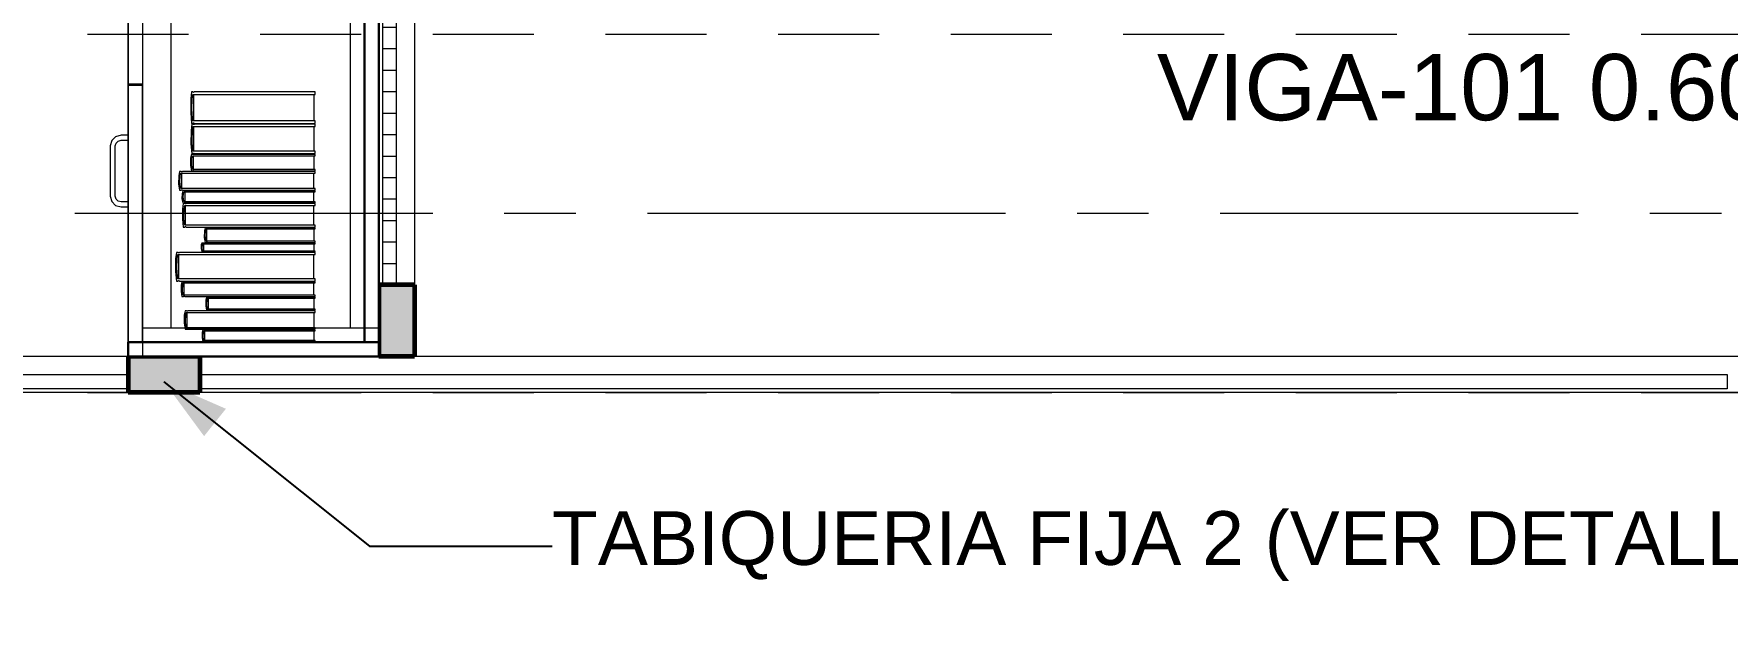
# Model space of a CAD drawing. Header units: inches. Extents: x -38 to 5698, y -33 to 92.
# Drawn here: x 139.888 to 142.254, y 29.379 to 30.201 of the extents above; entities that cross this region are included whole.
import ezdxf

# ---------------------------------------------------------------- set-up
doc = ezdxf.new("R2010")
doc.units = ezdxf.units.IN
doc.header["$MEASUREMENT"] = 0
doc.set_wipeout_variables(frame=1)
for name, pattern in [('Hidden Line', [0.195611, 0.141111, -0.0545]), ('Punto & Raya', [0.65, 0.5, -0.075, 0, -0.075]), ('Wipeout_Contour', [1, 0, -1])]:
    doc.linetypes.add(name, pattern=pattern)
for name, color, linetype in [('02 _ ARQ _ ALB _ Ejes Generales', 7, 'Continuous'), ('02 _ ARQ _ ZON _ Espacio.3D', 7, 'Continuous'), ('08 _ STR _ EXT _ 09 Vigas', 7, 'Continuous'), ('Acabado - Muros', 7, 'Continuous'), ('Interior - Mobiliario', 7, 'Continuous'), ('Notas - Etiquetas', 251, 'Continuous')]:
    doc.layers.add(name, color=color, linetype=linetype)
doc.styles.add('Estilo_Generado_4', font='swisse.ttf')
doc.dimstyles.new('Estilo_Generado__8', dxfattribs={"dimtxt": 0.18, "dimasz": 0.0912, "dimexe": 0.18, "dimexo": 0.0625, "dimgap": 0, "dimtad": 0, "dimtih": 1, "dimtoh": 1, "dimdec": 4, "dimzin": 0, "dimdsep": 46, "dimcen": 0.09, "dimadec": 0, "dimazin": 0, "dimtfac": 1, "dimtdec": 4, "dimtmove": 0, "dimatfit": 3, "dimldrblk": 'ARROWHEAD_5', "dimfxl": 1, "dimtolj": 1, "dimtzin": 0, "dimarcsym": 0})

# ---------------------------------------------------------------- blocks, each defined once
blk = doc.blocks.new('ARROWHEAD_5')
at = {"linetype": 'Continuous', "lineweight": 0}
blk.add_hatch(color=0, dxfattribs=at).paths.add_polyline_path([(-1, 0.2679), (0, 0), (-1, -0.2679)])
at = {"color": 0, "linetype": 'Continuous', "lineweight": 0}
blk.add_line((0, 0), (-1, 0), dxfattribs=at)

msp = doc.modelspace()

# ---------------------------------------------------------------- linework, layer by layer
at = {"layer": '02 _ ARQ _ ZON _ Espacio.3D', "color": 254, "linetype": 'Continuous', "lineweight": 0, "flags": 128}
for points in [[(130.07, 29.75), (135.97, 29.75), (135.97, 30.2), (136.57, 30.2), (136.57, 31), (137.07, 31), (137.07, 29.75), (140.37, 29.75), (140.3701, 39), (140.37, 39), (140.37, 39.9003), (137.07, 39.9003), (137.07, 39), (136.57, 39), (136.57, 39.4), (130.07, 39.4)], [(143.92, 27), (143.92, 29.7), (115.57, 29.7)]]:
    msp.add_lwpolyline(points, dxfattribs=at)
msp.add_lwpolyline([(140.42, 39.75), (140.42, 32.7833), (140.42, 32.7833), (140.42, 31.7003), (140.42, 29.75), (143.07, 29.75), (143.07, 29.85), (143.07, 30.2), (143.57, 30.2), (143.57, 30.7), (144.07, 30.7), (144.07, 29.85), (145.27, 29.85), (145.27, 35.0505), (143.9201, 35.0505), (143.9201, 35.2005), (143.92, 35.2005), (143.92, 39), (143.57, 39), (143.57, 39.4), (143.17, 39.4), (143.17, 39.75)], close=True, dxfattribs=at)
at = {"layer": 'Interior - Mobiliario', "color": 175, "linetype": 'Continuous', "lineweight": 13}
for p, q in [((140.04, 31.23), (140.04, 29.77)), ((140.35, 29.77), (140.35, 31.23)), ((140.04, 31.21), (140.04, 29.79)), ((140.08, 29.79), (140.08, 31.21)), ((140.33, 31.21), (140.33, 29.79)), ((140.02, 30.49), (140.02, 30.131)), ((140.04, 30.49), (140.04, 30.131)), ((140.02, 30.131), (140.04, 30.131)), ((140.02, 30.129), (140.04, 30.129)), ((140.1075, 30.1099), (140.1073, 30.0902)), ((140.1084, 30.1196), (140.1075, 30.1099)), ((140.1103, 30.1196), (140.1084, 30.1196)), ((140.1094, 30.1095), (140.1102, 30.1161)), ((140.1102, 30.1161), (140.2814, 30.1161)), ((140.1104, 30.1195), (140.1103, 30.1196)), ((140.1106, 30.1192), (140.1104, 30.1195)), ((140.1109, 30.119), (140.1106, 30.1192)), ((140.1111, 30.1189), (140.1109, 30.119)), ((140.111, 30.1161), (140.111, 30.079)), ((140.1114, 30.1189), (140.1111, 30.1189)), ((140.1116, 30.119), (140.1114, 30.1189)), ((140.1119, 30.1191), (140.1116, 30.119)), ((140.1121, 30.1194), (140.1119, 30.1191)), ((140.1122, 30.1196), (140.1121, 30.1194)), ((140.2814, 30.1196), (140.1122, 30.1196)), ((140.2797, 30.079), (140.2797, 30.1161)), ((140.2814, 30.1161), (140.2814, 30.1196)), ((140.1073, 30.0902), (140.1084, 30.0754)), ((140.1089, 30.0959), (140.1094, 30.1095)), ((140.1096, 30.0823), (140.1089, 30.0959)), ((140.1078, 30.0654), (140.1076, 30.047)), ((140.1088, 30.0744), (140.1078, 30.0654)), ((140.1084, 30.0754), (140.1103, 30.0754)), ((140.1106, 30.0744), (140.1088, 30.0744)), ((140.1093, 30.0523), (140.1097, 30.065)), ((140.1102, 30.079), (140.1096, 30.0823)), ((140.1097, 30.065), (140.1105, 30.0711)), ((140.2814, 30.079), (140.1102, 30.079)), ((140.1103, 30.0754), (140.1104, 30.0757)), ((140.1104, 30.0757), (140.1107, 30.0759)), ((140.1105, 30.0711), (140.2814, 30.0711)), ((140.1107, 30.0743), (140.1106, 30.0744)), ((140.1107, 30.0759), (140.1109, 30.0761)), ((140.111, 30.074), (140.1107, 30.0743)), ((140.1109, 30.0761), (140.1112, 30.0762)), ((140.1112, 30.0739), (140.111, 30.074)), ((140.1112, 30.0762), (140.1114, 30.0762)), ((140.1114, 30.0738), (140.1112, 30.0739)), ((140.1114, 30.0762), (140.1117, 30.0761)), ((140.1117, 30.0738), (140.1114, 30.0738)), ((140.1114, 30.0711), (140.1114, 30.0366)), ((140.1117, 30.0761), (140.1119, 30.0759)), ((140.112, 30.0738), (140.1117, 30.0738)), ((140.1119, 30.0759), (140.1121, 30.0756)), ((140.1122, 30.074), (140.112, 30.0738)), ((140.1121, 30.0756), (140.1122, 30.0754)), ((140.1122, 30.0754), (140.2814, 30.0754)), ((140.1124, 30.0742), (140.1122, 30.074)), ((140.1126, 30.0744), (140.1124, 30.0742)), ((140.2814, 30.0744), (140.1126, 30.0744)), ((140.2797, 30.0366), (140.2797, 30.0711)), ((140.2814, 30.0754), (140.2814, 30.079)), ((140.2814, 30.0711), (140.2814, 30.0744)), ((139.9971, 30.0515), (139.995, 30.044)), ((139.995, 30.044), (139.995, 29.974)), ((140.0025, 30.057), (139.9971, 30.0515)), ((140.002, 30.044), (140.0031, 30.048)), ((140.002, 29.974), (140.002, 30.044)), ((140.01, 30.059), (140.0025, 30.057)), ((140.0031, 30.048), (140.006, 30.0509)), ((140.006, 30.0509), (140.01, 30.052)), ((140.02, 30.059), (140.01, 30.059)), ((140.01, 30.052), (140.02, 30.052)), ((140.02, 30.052), (140.02, 30.059)), ((140.1076, 30.047), (140.1088, 30.0333)), ((140.11, 30.0397), (140.1093, 30.0523)), ((140.1105, 30.0366), (140.11, 30.0397)), ((140.1072, 30.0272), (140.107, 30.0169)), ((140.107, 30.0169), (140.1082, 30.0092)), ((140.1082, 30.0323), (140.1072, 30.0272)), ((140.1101, 30.0323), (140.1082, 30.0323)), ((140.1087, 30.0199), (140.1091, 30.027)), ((140.1094, 30.0128), (140.1087, 30.0199)), ((140.1088, 30.0333), (140.1106, 30.0333)), ((140.1091, 30.027), (140.1099, 30.0304)), ((140.1099, 30.0304), (140.2814, 30.0304)), ((140.1102, 30.0322), (140.1101, 30.0323)), ((140.1104, 30.0321), (140.1102, 30.0322)), ((140.1106, 30.032), (140.1104, 30.0321)), ((140.2814, 30.0366), (140.1105, 30.0366)), ((140.1106, 30.0333), (140.1108, 30.0335)), ((140.1109, 30.0319), (140.1106, 30.032)), ((140.1108, 30.0335), (140.111, 30.0337)), ((140.1108, 30.0304), (140.1108, 30.011)), ((140.1111, 30.0319), (140.1109, 30.0319)), ((140.111, 30.0337), (140.1113, 30.0339)), ((140.1114, 30.0319), (140.1111, 30.0319)), ((140.1113, 30.0339), (140.1115, 30.034)), ((140.1116, 30.032), (140.1114, 30.0319)), ((140.1115, 30.034), (140.1118, 30.034)), ((140.1118, 30.0322), (140.1116, 30.032)), ((140.1118, 30.034), (140.112, 30.0339)), ((140.112, 30.0323), (140.1118, 30.0322)), ((140.112, 30.0339), (140.1122, 30.0337)), ((140.2814, 30.0323), (140.112, 30.0323)), ((140.1122, 30.0337), (140.1125, 30.0334)), ((140.1125, 30.0334), (140.1126, 30.0333)), ((140.1126, 30.0333), (140.2814, 30.0333)), ((140.2797, 30.011), (140.2797, 30.0304)), ((140.2814, 30.0333), (140.2814, 30.0366)), ((140.2814, 30.0304), (140.2814, 30.0323)), ((140.0907, 30.0025), (140.0904, 29.991)), ((140.0917, 30.0082), (140.0907, 30.0025)), ((140.0938, 30.0082), (140.0917, 30.0082)), ((140.0922, 29.9944), (140.0927, 30.0023)), ((140.093, 29.9865), (140.0922, 29.9944)), ((140.0927, 30.0023), (140.0936, 30.0061)), ((140.0936, 30.0061), (140.2814, 30.0061)), ((140.0939, 30.0081), (140.0938, 30.0082)), ((140.0941, 30.0079), (140.0939, 30.0081)), ((140.0944, 30.0078), (140.0941, 30.0079)), ((140.0946, 30.0078), (140.0944, 30.0078)), ((140.0945, 30.0061), (140.0945, 29.9845)), ((140.0949, 30.0078), (140.0946, 30.0078)), ((140.0952, 30.0078), (140.0949, 30.0078)), ((140.0955, 30.0079), (140.0952, 30.0078)), ((140.0957, 30.0081), (140.0955, 30.0079)), ((140.0959, 30.0082), (140.0957, 30.0081)), ((140.2814, 30.0082), (140.0959, 30.0082)), ((140.1082, 30.0092), (140.1101, 30.0092)), ((140.1099, 30.011), (140.1094, 30.0128)), ((140.2814, 30.011), (140.1099, 30.011)), ((140.1101, 30.0092), (140.1102, 30.0093)), ((140.1102, 30.0093), (140.1104, 30.0094)), ((140.1104, 30.0094), (140.1107, 30.0095)), ((140.1107, 30.0095), (140.1109, 30.0096)), ((140.1109, 30.0096), (140.1112, 30.0096)), ((140.1112, 30.0096), (140.1114, 30.0095)), ((140.1114, 30.0095), (140.1117, 30.0094)), ((140.1117, 30.0094), (140.1119, 30.0093)), ((140.1119, 30.0093), (140.112, 30.0092)), ((140.112, 30.0092), (140.2814, 30.0092)), ((140.2795, 29.9845), (140.2795, 30.0061)), ((140.2814, 30.0092), (140.2814, 30.011)), ((140.2814, 30.0061), (140.2814, 30.0082)), ((139.995, 29.974), (139.9971, 29.9665)), ((140.0031, 29.97), (140.002, 29.974)), ((140.006, 29.9671), (140.0031, 29.97)), ((140.0904, 29.991), (140.0917, 29.9824)), ((140.0917, 29.9824), (140.0938, 29.9824)), ((140.0936, 29.9845), (140.093, 29.9865)), ((140.2814, 29.9845), (140.0936, 29.9845)), ((140.0938, 29.9824), (140.0939, 29.9826)), ((140.0939, 29.9826), (140.0942, 29.9827)), ((140.0942, 29.9827), (140.0944, 29.9828)), ((140.0944, 29.9828), (140.0947, 29.9829)), ((140.0947, 29.9829), (140.095, 29.9829)), ((140.095, 29.9829), (140.0952, 29.9828)), ((140.0952, 29.9778), (140.095, 29.9703)), ((140.095, 29.9703), (140.0962, 29.9647)), ((140.0952, 29.9828), (140.0955, 29.9827)), ((140.0962, 29.9814), (140.0952, 29.9778)), ((140.0955, 29.9827), (140.0957, 29.9825)), ((140.0957, 29.9825), (140.0959, 29.9824)), ((140.0959, 29.9824), (140.2814, 29.9824)), ((140.0982, 29.9814), (140.0962, 29.9814)), ((140.0968, 29.9724), (140.0972, 29.9776)), ((140.0975, 29.9673), (140.0968, 29.9724)), ((140.0972, 29.9776), (140.0981, 29.9801)), ((140.0981, 29.9801), (140.2814, 29.9801)), ((140.0983, 29.9814), (140.0982, 29.9814)), ((140.0986, 29.9813), (140.0983, 29.9814)), ((140.0988, 29.9812), (140.0986, 29.9813)), ((140.0991, 29.9812), (140.0988, 29.9812)), ((140.099, 29.9801), (140.099, 29.966)), ((140.0994, 29.9812), (140.0991, 29.9812)), ((140.0996, 29.9812), (140.0994, 29.9812)), ((140.0999, 29.9813), (140.0996, 29.9812)), ((140.1001, 29.9814), (140.0999, 29.9813)), ((140.1003, 29.9814), (140.1001, 29.9814)), ((140.2814, 29.9814), (140.1003, 29.9814)), ((140.2795, 29.966), (140.2795, 29.9801)), ((140.2814, 29.9824), (140.2814, 29.9845)), ((140.2814, 29.9801), (140.2814, 29.9814)), ((139.9971, 29.9665), (140.0025, 29.961)), ((140.0025, 29.961), (140.01, 29.959)), ((140.01, 29.966), (140.006, 29.9671)), ((140.02, 29.966), (140.01, 29.966)), ((140.01, 29.959), (140.02, 29.959)), ((140.02, 29.959), (140.02, 29.966)), ((140.096, 29.9565), (140.0958, 29.9418)), ((140.097, 29.9637), (140.096, 29.9565)), ((140.0962, 29.9647), (140.0982, 29.9647)), ((140.0991, 29.9637), (140.097, 29.9637)), ((140.0981, 29.966), (140.0975, 29.9673)), ((140.0976, 29.9461), (140.098, 29.9561)), ((140.0983, 29.936), (140.0976, 29.9461)), ((140.098, 29.9561), (140.0989, 29.9611)), ((140.2814, 29.966), (140.0981, 29.966)), ((140.0982, 29.9647), (140.0984, 29.9648)), ((140.0984, 29.9648), (140.0986, 29.9649)), ((140.0986, 29.9649), (140.0989, 29.9649)), ((140.0989, 29.9649), (140.0992, 29.965)), ((140.0989, 29.9611), (140.2814, 29.9611)), ((140.0992, 29.9636), (140.0991, 29.9637)), ((140.0992, 29.965), (140.0994, 29.965)), ((140.0994, 29.9634), (140.0992, 29.9636)), ((140.0994, 29.965), (140.0997, 29.9649)), ((140.0996, 29.9632), (140.0994, 29.9634)), ((140.0999, 29.9631), (140.0996, 29.9632)), ((140.0997, 29.9649), (140.1, 29.9648)), ((140.0998, 29.9611), (140.0998, 29.9335)), ((140.1002, 29.9631), (140.0999, 29.9631)), ((140.1, 29.9648), (140.1002, 29.9647)), ((140.1002, 29.9647), (140.1003, 29.9647)), ((140.1004, 29.9632), (140.1002, 29.9631)), ((140.1003, 29.9647), (140.2814, 29.9647)), ((140.1007, 29.9633), (140.1004, 29.9632)), ((140.1009, 29.9635), (140.1007, 29.9633)), ((140.1011, 29.9637), (140.1009, 29.9635)), ((140.2814, 29.9637), (140.1011, 29.9637)), ((140.2795, 29.9335), (140.2795, 29.9611)), ((140.2814, 29.9647), (140.2814, 29.966)), ((140.2814, 29.9611), (140.2814, 29.9637)), ((140.0958, 29.9418), (140.097, 29.9309)), ((140.097, 29.9309), (140.0991, 29.9309)), ((140.0989, 29.9335), (140.0983, 29.936)), ((140.2814, 29.9335), (140.0989, 29.9335)), ((140.0991, 29.9309), (140.0992, 29.9311)), ((140.0992, 29.9311), (140.0994, 29.9312)), ((140.0994, 29.9312), (140.0997, 29.9314)), ((140.0997, 29.9314), (140.1, 29.9314)), ((140.1, 29.9314), (140.1002, 29.9314)), ((140.1002, 29.9314), (140.1005, 29.9313)), ((140.1005, 29.9313), (140.1008, 29.9312)), ((140.1008, 29.9312), (140.101, 29.931)), ((140.101, 29.931), (140.1011, 29.9309)), ((140.1011, 29.9309), (140.2814, 29.9309)), ((140.1264, 29.9254), (140.1262, 29.9163)), ((140.1273, 29.9299), (140.1264, 29.9254)), ((140.1289, 29.9299), (140.1273, 29.9299)), ((140.1277, 29.9189), (140.1281, 29.9252)), ((140.1281, 29.9252), (140.1288, 29.9283)), ((140.1288, 29.9283), (140.2814, 29.9283)), ((140.129, 29.9298), (140.1289, 29.9299)), ((140.1292, 29.9297), (140.129, 29.9298)), ((140.1294, 29.9296), (140.1292, 29.9297)), ((140.1297, 29.9295), (140.1294, 29.9296)), ((140.1296, 29.9283), (140.1296, 29.9111)), ((140.1299, 29.9295), (140.1297, 29.9295)), ((140.1301, 29.9296), (140.1299, 29.9295)), ((140.1303, 29.9297), (140.1301, 29.9296)), ((140.1305, 29.9298), (140.1303, 29.9297)), ((140.1307, 29.9299), (140.1305, 29.9298)), ((140.2814, 29.9299), (140.1307, 29.9299)), ((140.2798, 29.9111), (140.2798, 29.9283)), ((140.2814, 29.9309), (140.2814, 29.9335)), ((140.2814, 29.9283), (140.2814, 29.9299)), ((140.1219, 29.9059), (140.1217, 29.9005)), ((140.1217, 29.9005), (140.1228, 29.8965)), ((140.1228, 29.9085), (140.1219, 29.9059)), ((140.1245, 29.9085), (140.1228, 29.9085)), ((140.1232, 29.902), (140.1236, 29.9057)), ((140.1239, 29.8983), (140.1232, 29.902)), ((140.1236, 29.9057), (140.1243, 29.9075)), ((140.1243, 29.8974), (140.1239, 29.8983)), ((140.1243, 29.9075), (140.2814, 29.9075)), ((140.2814, 29.8974), (140.1243, 29.8974)), ((140.1246, 29.9085), (140.1245, 29.9085)), ((140.1248, 29.9084), (140.1246, 29.9085)), ((140.125, 29.9083), (140.1248, 29.9084)), ((140.1252, 29.9083), (140.125, 29.9083)), ((140.1251, 29.9075), (140.1251, 29.8974)), ((140.1255, 29.9083), (140.1252, 29.9083)), ((140.1257, 29.9083), (140.1255, 29.9083)), ((140.1259, 29.9084), (140.1257, 29.9083)), ((140.1261, 29.9084), (140.1259, 29.9084)), ((140.1262, 29.9085), (140.1261, 29.9084)), ((140.1262, 29.9163), (140.1273, 29.9095)), ((140.2814, 29.9085), (140.1262, 29.9085)), ((140.1273, 29.9095), (140.1289, 29.9095)), ((140.1284, 29.9127), (140.1277, 29.9189)), ((140.1288, 29.9111), (140.1284, 29.9127)), ((140.2814, 29.9111), (140.1288, 29.9111)), ((140.1289, 29.9095), (140.1291, 29.9096)), ((140.1291, 29.9096), (140.1293, 29.9097)), ((140.1293, 29.9097), (140.1295, 29.9098)), ((140.1295, 29.9098), (140.1297, 29.9098)), ((140.1297, 29.9098), (140.1299, 29.9098)), ((140.1299, 29.9098), (140.1302, 29.9098)), ((140.1302, 29.9098), (140.1304, 29.9097)), ((140.1304, 29.9097), (140.1306, 29.9096)), ((140.1306, 29.9096), (140.1307, 29.9095)), ((140.1307, 29.9095), (140.2814, 29.9095)), ((140.2798, 29.8974), (140.2798, 29.9075)), ((140.2814, 29.9095), (140.2814, 29.9111)), ((140.2814, 29.9075), (140.2814, 29.9085)), ((140.2814, 29.8965), (140.2814, 29.8974)), ((140.0863, 29.8867), (140.0861, 29.8688)), ((140.0874, 29.8955), (140.0863, 29.8867)), ((140.0895, 29.8955), (140.0874, 29.8955)), ((140.0879, 29.8739), (140.0884, 29.8863)), ((140.0887, 29.8617), (140.0879, 29.8739)), ((140.0884, 29.8863), (140.0893, 29.8923)), ((140.0893, 29.8923), (140.2814, 29.8923)), ((140.0896, 29.8953), (140.0895, 29.8955)), ((140.0898, 29.8951), (140.0896, 29.8953)), ((140.0901, 29.8949), (140.0898, 29.8951)), ((140.0904, 29.8948), (140.0901, 29.8949)), ((140.0903, 29.8923), (140.0903, 29.8586)), ((140.0907, 29.8948), (140.0904, 29.8948)), ((140.091, 29.8949), (140.0907, 29.8948)), ((140.0912, 29.895), (140.091, 29.8949)), ((140.0915, 29.8953), (140.0912, 29.895)), ((140.0916, 29.8955), (140.0915, 29.8953)), ((140.2814, 29.8955), (140.0916, 29.8955)), ((140.1228, 29.8965), (140.1245, 29.8965)), ((140.1245, 29.8965), (140.1246, 29.8965)), ((140.1246, 29.8965), (140.1248, 29.8966)), ((140.1248, 29.8966), (140.125, 29.8966)), ((140.125, 29.8966), (140.1253, 29.8967)), ((140.1253, 29.8967), (140.1255, 29.8967)), ((140.1255, 29.8967), (140.1257, 29.8966)), ((140.1257, 29.8966), (140.126, 29.8966)), ((140.126, 29.8966), (140.1262, 29.8965)), ((140.1262, 29.8965), (140.1262, 29.8965)), ((140.1262, 29.8965), (140.2814, 29.8965)), ((140.2794, 29.8586), (140.2794, 29.8923)), ((140.2814, 29.8923), (140.2814, 29.8955)), ((140.0861, 29.8688), (140.0874, 29.8554)), ((140.0874, 29.8554), (140.0895, 29.8554)), ((140.0893, 29.8586), (140.0887, 29.8617)), ((140.2814, 29.8586), (140.0893, 29.8586)), ((140.0895, 29.8554), (140.0896, 29.8556)), ((140.0896, 29.8556), (140.0899, 29.8559)), ((140.0899, 29.8559), (140.0902, 29.856)), ((140.0902, 29.856), (140.0905, 29.8561)), ((140.0905, 29.8561), (140.0907, 29.8561)), ((140.0907, 29.8561), (140.091, 29.856)), ((140.091, 29.856), (140.0913, 29.8558)), ((140.0913, 29.8558), (140.0915, 29.8556)), ((140.0915, 29.8556), (140.0916, 29.8554)), ((140.0916, 29.8554), (140.2814, 29.8554)), ((140.0941, 29.8499), (140.0939, 29.8408)), ((140.0951, 29.8544), (140.0941, 29.8499)), ((140.0972, 29.8544), (140.0951, 29.8544)), ((140.0957, 29.8434), (140.0962, 29.8497)), ((140.0962, 29.8497), (140.097, 29.8528)), ((140.097, 29.8528), (140.2814, 29.8528)), ((140.0973, 29.8543), (140.0972, 29.8544)), ((140.0975, 29.8542), (140.0973, 29.8543)), ((140.0978, 29.8541), (140.0975, 29.8542)), ((140.098, 29.8541), (140.0978, 29.8541)), ((140.0979, 29.8528), (140.0979, 29.8356)), ((140.0983, 29.8541), (140.098, 29.8541)), ((140.0986, 29.8541), (140.0983, 29.8541)), ((140.0988, 29.8542), (140.0986, 29.8541)), ((140.0991, 29.8543), (140.0988, 29.8542)), ((140.0992, 29.8544), (140.0991, 29.8543)), ((140.2814, 29.8544), (140.0992, 29.8544)), ((140.2795, 29.8356), (140.2795, 29.8528)), ((140.2814, 29.8554), (140.2814, 29.8586)), ((140.2814, 29.8528), (140.2814, 29.8544)), ((140.0939, 29.8408), (140.0951, 29.834)), ((140.0951, 29.834), (140.0972, 29.834)), ((140.0965, 29.8372), (140.0957, 29.8434)), ((140.097, 29.8356), (140.0965, 29.8372)), ((140.2814, 29.8356), (140.097, 29.8356)), ((140.0972, 29.834), (140.0973, 29.8341)), ((140.0973, 29.8341), (140.0976, 29.8342)), ((140.0976, 29.8342), (140.0978, 29.8343)), ((140.0978, 29.8343), (140.0981, 29.8343)), ((140.0981, 29.8343), (140.0984, 29.8343)), ((140.0984, 29.8343), (140.0986, 29.8343)), ((140.0986, 29.8343), (140.0989, 29.8342)), ((140.0989, 29.8342), (140.0991, 29.834)), ((140.0991, 29.834), (140.0992, 29.834)), ((140.0992, 29.834), (140.2814, 29.834)), ((140.1286, 29.829), (140.1284, 29.8208)), ((140.1294, 29.833), (140.1286, 29.829)), ((140.1311, 29.833), (140.1294, 29.833)), ((140.1299, 29.8232), (140.1303, 29.8288)), ((140.1303, 29.8288), (140.131, 29.8315)), ((140.131, 29.8315), (140.2814, 29.8315)), ((140.1312, 29.8329), (140.1311, 29.833)), ((140.1314, 29.8328), (140.1312, 29.8329)), ((140.1316, 29.8327), (140.1314, 29.8328)), ((140.1318, 29.8327), (140.1316, 29.8327)), ((140.1317, 29.8315), (140.1317, 29.8162)), ((140.132, 29.8327), (140.1318, 29.8327)), ((140.1322, 29.8327), (140.132, 29.8327)), ((140.1324, 29.8328), (140.1322, 29.8327)), ((140.1326, 29.8329), (140.1324, 29.8328)), ((140.1328, 29.833), (140.1326, 29.8329)), ((140.2814, 29.833), (140.1328, 29.833)), ((140.2799, 29.8162), (140.2799, 29.8315)), ((140.2814, 29.834), (140.2814, 29.8356)), ((140.2814, 29.8315), (140.2814, 29.833)), ((140.0984, 29.8081), (140.0982, 29.7967)), ((140.0994, 29.8138), (140.0984, 29.8081)), ((140.1014, 29.8138), (140.0994, 29.8138)), ((140.0999, 29.8), (140.1004, 29.8079)), ((140.1004, 29.8079), (140.1012, 29.8117)), ((140.1012, 29.8117), (140.2814, 29.8117)), ((140.1015, 29.8137), (140.1014, 29.8138)), ((140.1017, 29.8135), (140.1015, 29.8137)), ((140.102, 29.8134), (140.1017, 29.8135)), ((140.1022, 29.8133), (140.102, 29.8134)), ((140.1021, 29.8117), (140.1021, 29.7902)), ((140.1025, 29.8133), (140.1022, 29.8133)), ((140.1028, 29.8134), (140.1025, 29.8133)), ((140.103, 29.8135), (140.1028, 29.8134)), ((140.1032, 29.8136), (140.103, 29.8135)), ((140.1034, 29.8138), (140.1032, 29.8136)), ((140.2814, 29.8138), (140.1034, 29.8138)), ((140.1284, 29.8208), (140.1294, 29.8148)), ((140.1294, 29.8148), (140.1311, 29.8148)), ((140.1305, 29.8176), (140.1299, 29.8232)), ((140.131, 29.8162), (140.1305, 29.8176)), ((140.2814, 29.8162), (140.131, 29.8162)), ((140.1311, 29.8148), (140.1312, 29.8149)), ((140.1312, 29.8149), (140.1314, 29.815)), ((140.1314, 29.815), (140.1316, 29.815)), ((140.1316, 29.815), (140.1318, 29.8151)), ((140.1318, 29.8151), (140.1321, 29.8151)), ((140.1321, 29.8151), (140.1323, 29.815)), ((140.1323, 29.815), (140.1325, 29.815)), ((140.1325, 29.815), (140.1327, 29.8148)), ((140.1327, 29.8148), (140.1328, 29.8148)), ((140.1328, 29.8148), (140.2814, 29.8148)), ((140.2796, 29.7902), (140.2796, 29.8117)), ((140.2814, 29.8148), (140.2814, 29.8162)), ((140.2814, 29.8117), (140.2814, 29.8138)), ((140.04, 29.79), (140.08, 29.79)), ((140.08, 29.79), (140.33, 29.79)), ((140.0982, 29.7967), (140.0994, 29.7881)), ((140.0994, 29.7881), (140.1014, 29.7881)), ((140.1007, 29.7921), (140.0999, 29.8)), ((140.1012, 29.7902), (140.1007, 29.7921)), ((140.2814, 29.7902), (140.1012, 29.7902)), ((140.1014, 29.7881), (140.1015, 29.7883)), ((140.1015, 29.7883), (140.1018, 29.7884)), ((140.1018, 29.7884), (140.102, 29.7885)), ((140.102, 29.7885), (140.1023, 29.7885)), ((140.1023, 29.7885), (140.1026, 29.7885)), ((140.1026, 29.7885), (140.1028, 29.7885)), ((140.1028, 29.7885), (140.1031, 29.7884)), ((140.1031, 29.7884), (140.1033, 29.7882)), ((140.1033, 29.7882), (140.1034, 29.7881)), ((140.1034, 29.7881), (140.2814, 29.7881)), ((140.1243, 29.7871), (140.1235, 29.7836)), ((140.126, 29.7871), (140.1243, 29.7871)), ((140.1252, 29.7834), (140.1259, 29.7858)), ((140.1259, 29.7858), (140.2814, 29.7858)), ((140.1261, 29.7871), (140.126, 29.7871)), ((140.1263, 29.787), (140.1261, 29.7871)), ((140.1265, 29.7869), (140.1263, 29.787)), ((140.1268, 29.7869), (140.1265, 29.7869)), ((140.127, 29.7868), (140.1268, 29.7869)), ((140.1272, 29.7869), (140.127, 29.7868)), ((140.1275, 29.7869), (140.1272, 29.7869)), ((140.1277, 29.787), (140.1275, 29.7869)), ((140.1278, 29.7871), (140.1277, 29.787)), ((140.2814, 29.7871), (140.1278, 29.7871)), ((140.2814, 29.7881), (140.2814, 29.7902)), ((140.2814, 29.7858), (140.2814, 29.7871)), ((140.04, 29.77), (140.35, 29.77))]:
    msp.add_line(p, q, dxfattribs=at)

# ---------------------------------------------------------------- texts
at = {"layer": 'Notas - Etiquetas', "color": 8, "linetype": 'Continuous', "lineweight": 13, "style": 'Estilo_Generado_4'}
for s, insert, char_height, attachment_point in [('\\A1;{\\pql;\\fSwis721 Ex BT|b0|i0|c0|p34;VIGA-101\\fSwis721 Ex BT|b0|i0|c0|p34; \\fSwis721 Ex BT|b0|i0|c0|p34;0.60\\fSwis721 Ex BT|b0|i0|c0|p34;x\\fSwis721 Ex BT|b0|i0|c0|p34;0.50\\fSwis721 Ex BT|b0|i0|c0|p34;m}', (141.457, 30.1724), 0.0925, 1), ('\\A1;{\\pql;\\fSwis721 Ex BT|b0|i0|c0|p34;TABIQUERIA FIJA 2 (VER DETALLE)\\fSwis721 Ex BT|b0|i0|c0|p34; }', (140.6121, 29.4854), 0.075, 4)]:
    msp.add_mtext(s, dxfattribs=dict(at, insert=insert, char_height=char_height, attachment_point=attachment_point))

# ---------------------------------------------------------------- next in the draw order: wipeouts: each hides what was drawn before it
at = {"color": 254, "linetype": 'Wipeout_Contour', "lineweight": 0, "ltscale": 3410.037603}
msp.add_wipeout([(140.37, 29.85), (140.42, 29.85), (140.42, 31.65), (140.37, 31.65)], dxfattribs=at).dxf.layer = 'Acabado - Muros'
at = {"color": 254, "linetype": 'Wipeout_Contour', "lineweight": 0, "ltscale": 5105.020402}
msp.add_wipeout([(137.87, 29.75), (137.87, 29.733), (137.8865, 29.733), (137.8865, 29.7), (140.02, 29.7), (140.02, 29.75)], dxfattribs=at).dxf.layer = 'Acabado - Muros'
at = {"color": 254, "linetype": 'Wipeout_Contour', "lineweight": 0, "ltscale": 5120.775457}
msp.add_wipeout([(140.12, 29.75), (140.12, 29.7), (142.2535, 29.7), (142.2535, 29.733), (142.27, 29.733), (142.27, 29.75)], dxfattribs=at).dxf.layer = 'Acabado - Muros'

# ---------------------------------------------------------------- next in the draw order: linework, layer by layer
at = {"layer": 'Acabado - Muros', "color": 7, "linetype": 'Continuous', "lineweight": 60}
for p, q in [((140.42, 29.85), (140.42, 29.75)), ((140.12, 29.75), (140.02, 29.75)), ((140.42, 29.75), (140.37, 29.75))]:
    msp.add_line(p, q, dxfattribs=at)
at = {"layer": 'Acabado - Muros', "color": 251, "linetype": 'Continuous', "lineweight": 13, "flags": 128}
for points in [[(140.37, 31.65), (140.37, 29.85)], [(140.42, 31.65), (140.42, 29.85)], [(140.02, 29.75), (137.87, 29.75), (137.17, 29.75)], [(142.97, 29.75), (142.27, 29.75), (140.12, 29.75)], [(140.02, 29.7), (137.8865, 29.7)], [(142.2535, 29.7), (140.12, 29.7)]]:
    msp.add_lwpolyline(points, dxfattribs=at)

# ---------------------------------------------------------------- next in the draw order: wipeouts: each hides what was drawn before it
at = {"color": 254, "linetype": 'Wipeout_Contour', "lineweight": 0, "ltscale": 3409.99763}
msp.add_wipeout([(140.375, 29.85), (140.395, 29.85), (140.395, 31.65), (140.375, 31.65)], dxfattribs=at).dxf.layer = 'Acabado - Muros'
at = {"color": 254, "linetype": 'Wipeout_Contour', "lineweight": 0, "ltscale": 3404.125263}
msp.add_wipeout([(137.8865, 29.705), (140.02, 29.705), (140.02, 29.725), (137.8865, 29.725)], dxfattribs=at).dxf.layer = 'Acabado - Muros'
at = {"color": 254, "linetype": 'Wipeout_Contour', "lineweight": 0, "ltscale": 3413.053829}
msp.add_wipeout([(140.12, 29.705), (142.2535, 29.705), (142.2535, 29.725), (140.12, 29.725)], dxfattribs=at).dxf.layer = 'Acabado - Muros'

# ---------------------------------------------------------------- next in the draw order: hatches: boundary and pattern name
at = {"layer": 'Acabado - Muros', "linetype": 'Continuous', "lineweight": 0}
h = msp.add_hatch(dxfattribs=at)
h.set_pattern_fill('CONTRACHAPADO_0002', color=254, style=0, pattern_type=2)
h.set_pattern_definition([(0, (92.500015, 3e-09), (0, 0.030000001), [])])
h.paths.add_polyline_path([(140.375, 29.85), (140.395, 29.85), (140.395, 31.65), (140.375, 31.65)])
for points in [[(140.37, 29.85), (140.37, 29.75), (140.42, 29.75), (140.42, 29.85)], [(140.02, 29.75), (140.02, 29.7), (140.12, 29.7), (140.12, 29.75)]]:
    msp.add_hatch(color=254, dxfattribs=at).paths.add_polyline_path(points)

# ---------------------------------------------------------------- next in the draw order: linework, layer by layer
at = {"layer": '08 _ STR _ EXT _ 09 Vigas', "color": 251, "linetype": 'Hidden Line', "lineweight": 13}
msp.add_line((137.07, 29.7), (143.57, 29.7), dxfattribs=at)
at = {"layer": 'Acabado - Muros', "color": 7, "linetype": 'Continuous', "lineweight": 60}
for p, q in [((140.37, 29.85), (140.37, 29.75)), ((140.42, 29.85), (140.37, 29.85)), ((140.02, 29.75), (140.02, 29.7)), ((140.12, 29.75), (140.12, 29.7)), ((140.12, 29.7), (140.02, 29.7))]:
    msp.add_line(p, q, dxfattribs=at)
at = {"layer": 'Acabado - Muros', "color": 7, "linetype": 'Continuous', "lineweight": 13, "flags": 128}
for points in [[(140.375, 29.85), (140.395, 29.85), (140.395, 31.65), (140.375, 31.65)], [(137.8865, 29.705), (137.8865, 29.725), (140.02, 29.725), (140.02, 29.705)], [(140.12, 29.705), (140.12, 29.725), (142.2535, 29.725), (142.2535, 29.705)]]:
    msp.add_lwpolyline(points, close=True, dxfattribs=at)

# ---------------------------------------------------------------- next in the draw order: leaders
at = {"layer": 'Notas - Etiquetas', "color": 8, "linetype": 'Continuous', "lineweight": 13, "annotation_type": 0, "has_hookline": 1, "hookline_direction": 0, "text_width": 1.9482}
msp.add_leader([(140.07, 29.715), (140.3572, 29.4854), (140.6121, 29.4854)], dimstyle='Estilo_Generado__8', dxfattribs=at)

# ---------------------------------------------------------------- next in the draw order: wipeouts: each hides what was drawn before it
at = {"color": 254, "linetype": 'Wipeout_Contour', "lineweight": 0, "ltscale": 3409.861183}
msp.add_wipeout([(140.35, 31.23), (140.35, 29.77), (140.37, 29.77), (140.37, 31.23)], dxfattribs=at).dxf.layer = 'Interior - Mobiliario'

# ---------------------------------------------------------------- next in the draw order: linework, layer by layer
at = {"layer": '02 _ ARQ _ ALB _ Ejes Generales', "color": 252, "linetype": 'Punto & Raya', "lineweight": 13}
msp.add_line((98.3454, 29.95), (147.07, 29.95), dxfattribs=at)
at = {"layer": '08 _ STR _ EXT _ 09 Vigas', "color": 251, "linetype": 'Hidden Line', "lineweight": 13}
msp.add_line((137.07, 30.2), (143.57, 30.2), dxfattribs=at)
at = {"layer": 'Interior - Mobiliario', "color": 175, "linetype": 'Continuous', "lineweight": 30}
for p, q in [((140.35, 29.77), (140.35, 31.23)), ((140.37, 29.77), (140.37, 31.23)), ((140.35, 29.77), (140.37, 29.77))]:
    msp.add_line(p, q, dxfattribs=at)
at = {"layer": 'Interior - Mobiliario', "color": 175, "linetype": 'Continuous', "lineweight": 13}
for p, q in [((140.35, 31.23), (140.35, 29.77)), ((140.37, 29.77), (140.37, 31.23)), ((140.37, 29.79), (140.37, 31.21)), ((140.33, 29.79), (140.37, 29.79)), ((140.35, 29.77), (140.37, 29.77))]:
    msp.add_line(p, q, dxfattribs=at)

# ---------------------------------------------------------------- next in the draw order: wipeouts: each hides what was drawn before it
at = {"color": 254, "linetype": 'Wipeout_Contour', "lineweight": 0, "ltscale": 3409.095763}
msp.add_wipeout([(140.02, 29.77), (140.02, 29.75), (140.37, 29.75), (140.37, 29.77)], dxfattribs=at).dxf.layer = 'Interior - Mobiliario'

# ---------------------------------------------------------------- next in the draw order: linework, layer by layer
at = {"layer": 'Interior - Mobiliario', "color": 175, "linetype": 'Continuous', "lineweight": 13}
for p, q in [((140.02, 29.75), (140.02, 31.25)), ((140.37, 31.25), (140.37, 29.75)), ((140.02, 31.23), (140.02, 29.77)), ((140.02, 31.23), (140.02, 29.77)), ((140.04, 31.23), (140.04, 29.77)), ((140.04, 31.23), (140.04, 29.77)), ((140.35, 29.77), (140.35, 31.23)), ((140.35, 29.77), (140.35, 31.23)), ((140.35, 29.77), (140.35, 31.23)), ((140.37, 29.77), (140.37, 31.23)), ((140.02, 29.77), (140.02, 30.129)), ((140.04, 29.77), (140.04, 30.129)), ((140.04, 29.79), (140.04, 29.75)), ((140.1235, 29.7836), (140.1233, 29.7764)), ((140.1248, 29.7785), (140.1252, 29.7834)), ((140.1267, 29.7858), (140.1267, 29.7723)), ((140.2798, 29.7723), (140.2798, 29.7858)), ((140.37, 29.75), (140.37, 29.79)), ((140.37, 29.77), (140.02, 29.77)), ((140.02, 29.77), (140.02, 29.75)), ((140.02, 29.77), (140.37, 29.77)), ((140.02, 29.77), (140.35, 29.77)), ((140.02, 29.77), (140.04, 29.77)), ((140.04, 29.77), (140.35, 29.77)), ((140.04, 29.77), (140.35, 29.77)), ((140.1233, 29.7764), (140.1243, 29.771)), ((140.1243, 29.771), (140.126, 29.771)), ((140.1254, 29.7735), (140.1248, 29.7785)), ((140.1259, 29.7723), (140.1254, 29.7735)), ((140.2814, 29.7723), (140.1259, 29.7723)), ((140.126, 29.771), (140.1262, 29.7711)), ((140.1262, 29.7711), (140.1264, 29.7712)), ((140.1264, 29.7712), (140.1266, 29.7712)), ((140.1266, 29.7712), (140.1268, 29.7713)), ((140.1268, 29.7713), (140.1271, 29.7713)), ((140.1271, 29.7713), (140.1273, 29.7712)), ((140.1273, 29.7712), (140.1275, 29.7712)), ((140.1275, 29.7712), (140.1277, 29.7711)), ((140.1277, 29.7711), (140.1278, 29.771)), ((140.1278, 29.771), (140.2814, 29.771)), ((140.2814, 29.771), (140.2814, 29.7723)), ((140.37, 29.75), (140.37, 29.77)), ((140.02, 29.75), (140.37, 29.75)), ((140.37, 29.75), (140.02, 29.75)), ((140.04, 29.75), (140.37, 29.75))]:
    msp.add_line(p, q, dxfattribs=at)
at = {"layer": 'Interior - Mobiliario', "color": 175, "linetype": 'Continuous', "lineweight": 30}
for p, q in [((140.02, 29.77), (140.37, 29.77)), ((140.02, 29.75), (140.02, 29.77)), ((140.37, 29.75), (140.37, 29.77)), ((140.02, 29.75), (140.37, 29.75))]:
    msp.add_line(p, q, dxfattribs=at)

doc.saveas('drawing.dxf')
